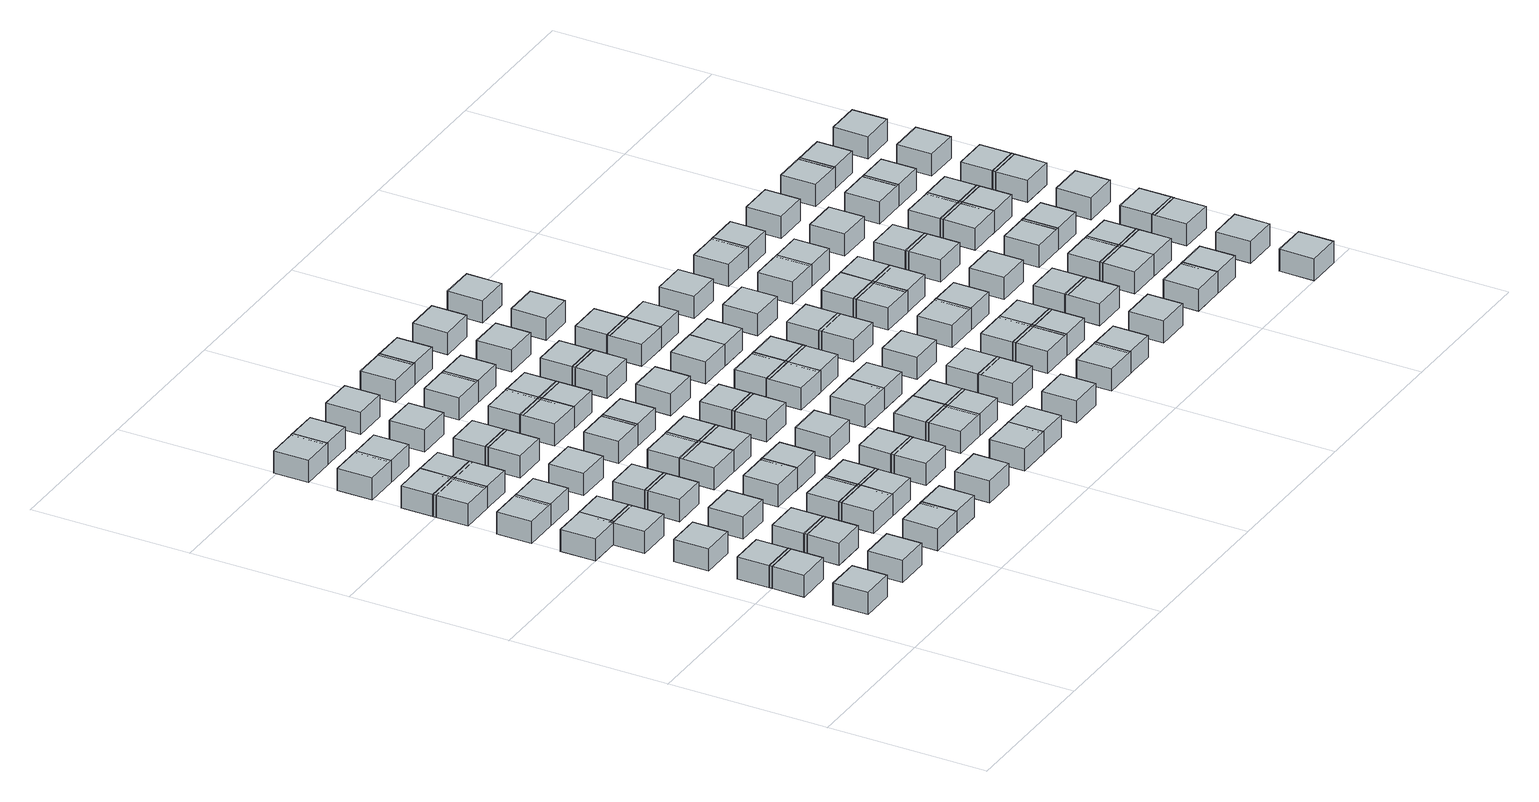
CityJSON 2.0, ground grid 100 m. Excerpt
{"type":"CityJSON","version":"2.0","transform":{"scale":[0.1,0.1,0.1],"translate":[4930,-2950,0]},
"CityObjects":{
"object1":{"type":"GenericCityObject","geometry":[{"type":"Solid","lod":"1","boundaries":[[[[0,1,2,3]],[[4,5,1,0]],[[5,6,2,1]],[[6,7,3,2]],[[7,4,0,3]],[[7,6,5,4]]]]}]},
"object2":{"type":"GenericCityObject","geometry":[{"type":"Solid","lod":"1","boundaries":[[[[8,9,10,11]],[[12,13,9,8]],[[13,14,10,9]],[[14,15,11,10]],[[15,12,8,11]],[[15,14,13,12]]]]}]},
"object3":{"type":"GenericCityObject","geometry":[{"type":"Solid","lod":"1","boundaries":[[[[16,17,18,19]],[[20,21,17,16]],[[21,22,18,17]],[[22,23,19,18]],[[23,20,16,19]],[[23,22,21,20]]]]}]},
"object4":{"type":"GenericCityObject","geometry":[{"type":"Solid","lod":"1","boundaries":[[[[24,25,26,27]],[[28,29,25,24]],[[29,30,26,25]],[[30,31,27,26]],[[31,28,24,27]],[[31,30,29,28]]]]}]},
"object5":{"type":"GenericCityObject","geometry":[{"type":"Solid","lod":"1","boundaries":[[[[32,33,34,35]],[[36,37,33,32]],[[37,38,34,33]],[[38,39,35,34]],[[39,36,32,35]],[[39,38,37,36]]]]}]},
"object6":{"type":"GenericCityObject","geometry":[{"type":"Solid","lod":"1","boundaries":[[[[40,41,42,43]],[[44,45,41,40]],[[45,46,42,41]],[[46,47,43,42]],[[47,44,40,43]],[[47,46,45,44]]]]}]},
"object7":{"type":"GenericCityObject","geometry":[{"type":"Solid","lod":"1","boundaries":[[[[48,49,50,51]],[[52,53,49,48]],[[53,54,50,49]],[[54,55,51,50]],[[55,52,48,51]],[[55,54,53,52]]]]}]},
"object8":{"type":"GenericCityObject","geometry":[{"type":"Solid","lod":"1","boundaries":[[[[56,57,58,59]],[[60,61,57,56]],[[61,62,58,57]],[[62,63,59,58]],[[63,60,56,59]],[[63,62,61,60]]]]}]},
"object9":{"type":"GenericCityObject","geometry":[{"type":"Solid","lod":"1","boundaries":[[[[64,65,66,67]],[[68,69,65,64]],[[69,70,66,65]],[[70,71,67,66]],[[71,68,64,67]],[[71,70,69,68]]]]}]},
"object10":{"type":"GenericCityObject","geometry":[{"type":"Solid","lod":"1","boundaries":[[[[72,73,74,75]],[[76,77,73,72]],[[77,78,74,73]],[[78,79,75,74]],[[79,76,72,75]],[[79,78,77,76]]]]}]},
"object11":{"type":"GenericCityObject","geometry":[{"type":"Solid","lod":"1","boundaries":[[[[80,81,82,83]],[[84,85,81,80]],[[85,86,82,81]],[[86,87,83,82]],[[87,84,80,83]],[[87,86,85,84]]]]}]},
"object12":{"type":"GenericCityObject","geometry":[{"type":"Solid","lod":"1","boundaries":[[[[88,89,90,91]],[[92,93,89,88]],[[93,94,90,89]],[[94,95,91,90]],[[95,92,88,91]],[[95,94,93,92]]]]}]},
"object13":{"type":"GenericCityObject","geometry":[{"type":"Solid","lod":"1","boundaries":[[[[96,97,98,99]],[[100,101,97,96]],[[101,102,98,97]],[[102,103,99,98]],[[103,100,96,99]],[[103,102,101,100]]]]}]},
"object14":{"type":"GenericCityObject","geometry":[{"type":"Solid","lod":"1","boundaries":[[[[104,105,106,107]],[[108,109,105,104]],[[109,110,106,105]],[[110,111,107,106]],[[111,108,104,107]],[[111,110,109,108]]]]}]},
"object15":{"type":"GenericCityObject","geometry":[{"type":"Solid","lod":"1","boundaries":[[[[112,113,114,115]],[[116,117,113,112]],[[117,118,114,113]],[[118,119,115,114]],[[119,116,112,115]],[[119,118,117,116]]]]}]},
"object16":{"type":"GenericCityObject","geometry":[{"type":"Solid","lod":"1","boundaries":[[[[120,121,122,123]],[[124,125,121,120]],[[125,126,122,121]],[[126,127,123,122]],[[127,124,120,123]],[[127,126,125,124]]]]}]},
"object17":{"type":"GenericCityObject","geometry":[{"type":"Solid","lod":"1","boundaries":[[[[128,129,130,131]],[[132,133,129,128]],[[133,134,130,129]],[[134,135,131,130]],[[135,132,128,131]],[[135,134,133,132]]]]}]},
"object18":{"type":"GenericCityObject","geometry":[{"type":"Solid","lod":"1","boundaries":[[[[136,137,138,139]],[[140,141,137,136]],[[141,142,138,137]],[[142,143,139,138]],[[143,140,136,139]],[[143,142,141,140]]]]}]},
"object19":{"type":"GenericCityObject","geometry":[{"type":"Solid","lod":"1","boundaries":[[[[144,145,146,147]],[[148,149,145,144]],[[149,150,146,145]],[[150,151,147,146]],[[151,148,144,147]],[[151,150,149,148]]]]}]},
"object20":{"type":"GenericCityObject","geometry":[{"type":"Solid","lod":"1","boundaries":[[[[152,153,154,155]],[[156,157,153,152]],[[157,158,154,153]],[[158,159,155,154]],[[159,156,152,155]],[[159,158,157,156]]]]}]},
"object21":{"type":"GenericCityObject","geometry":[{"type":"Solid","lod":"1","boundaries":[[[[160,161,162,163]],[[164,165,161,160]],[[165,166,162,161]],[[166,167,163,162]],[[167,164,160,163]],[[167,166,165,164]]]]}]},
"object22":{"type":"GenericCityObject","geometry":[{"type":"Solid","lod":"1","boundaries":[[[[168,169,170,171]],[[172,173,169,168]],[[173,174,170,169]],[[174,175,171,170]],[[175,172,168,171]],[[175,174,173,172]]]]}]},
"object23":{"type":"GenericCityObject","geometry":[{"type":"Solid","lod":"1","boundaries":[[[[176,177,178,179]],[[180,181,177,176]],[[181,182,178,177]],[[182,183,179,178]],[[183,180,176,179]],[[183,182,181,180]]]]}]},
"object24":{"type":"GenericCityObject","geometry":[{"type":"Solid","lod":"1","boundaries":[[[[184,185,186,187]],[[188,189,185,184]],[[189,190,186,185]],[[190,191,187,186]],[[191,188,184,187]],[[191,190,189,188]]]]}]},
"object25":{"type":"GenericCityObject","geometry":[{"type":"Solid","lod":"1","boundaries":[[[[192,193,194,195]],[[196,197,193,192]],[[197,198,194,193]],[[198,199,195,194]],[[199,196,192,195]],[[199,198,197,196]]]]}]},
"object26":{"type":"GenericCityObject","geometry":[{"type":"Solid","lod":"1","boundaries":[[[[200,201,202,203]],[[204,205,201,200]],[[205,206,202,201]],[[206,207,203,202]],[[207,204,200,203]],[[207,206,205,204]]]]}]},
"object27":{"type":"GenericCityObject","geometry":[{"type":"Solid","lod":"1","boundaries":[[[[208,209,210,211]],[[212,213,209,208]],[[213,214,210,209]],[[214,215,211,210]],[[215,212,208,211]],[[215,214,213,212]]]]}]},
"object28":{"type":"GenericCityObject","geometry":[{"type":"Solid","lod":"1","boundaries":[[[[216,217,218,219]],[[220,221,217,216]],[[221,222,218,217]],[[222,223,219,218]],[[223,220,216,219]],[[223,222,221,220]]]]}]},
"object29":{"type":"GenericCityObject","geometry":[{"type":"Solid","lod":"1","boundaries":[[[[224,225,226,227]],[[228,229,225,224]],[[229,230,226,225]],[[230,231,227,226]],[[231,228,224,227]],[[231,230,229,228]]]]}]},
"object30":{"type":"GenericCityObject","geometry":[{"type":"Solid","lod":"1","boundaries":[[[[232,233,234,235]],[[236,237,233,232]],[[237,238,234,233]],[[238,239,235,234]],[[239,236,232,235]],[[239,238,237,236]]]]}]},
"object31":{"type":"GenericCityObject","geometry":[{"type":"Solid","lod":"1","boundaries":[[[[240,241,242,243]],[[244,245,241,240]],[[245,246,242,241]],[[246,247,243,242]],[[247,244,240,243]],[[247,246,245,244]]]]}]},
"object32":{"type":"GenericCityObject","geometry":[{"type":"Solid","lod":"1","boundaries":[[[[248,249,250,251]],[[252,253,249,248]],[[253,254,250,249]],[[254,255,251,250]],[[255,252,248,251]],[[255,254,253,252]]]]}]},
"object33":{"type":"GenericCityObject","geometry":[{"type":"Solid","lod":"1","boundaries":[[[[256,257,258,259]],[[260,261,257,256]],[[261,262,258,257]],[[262,263,259,258]],[[263,260,256,259]],[[263,262,261,260]]]]}]},
"object34":{"type":"GenericCityObject","geometry":[{"type":"Solid","lod":"1","boundaries":[[[[264,265,266,267]],[[268,269,265,264]],[[269,270,266,265]],[[270,271,267,266]],[[271,268,264,267]],[[271,270,269,268]]]]}]},
"object35":{"type":"GenericCityObject","geometry":[{"type":"Solid","lod":"1","boundaries":[[[[272,273,274,275]],[[276,277,273,272]],[[277,278,274,273]],[[278,279,275,274]],[[279,276,272,275]],[[279,278,277,276]]]]}]},
"object36":{"type":"GenericCityObject","geometry":[{"type":"Solid","lod":"1","boundaries":[[[[280,281,282,283]],[[284,285,281,280]],[[285,286,282,281]],[[286,287,283,282]],[[287,284,280,283]],[[287,286,285,284]]]]}]},
"object37":{"type":"GenericCityObject","geometry":[{"type":"Solid","lod":"1","boundaries":[[[[288,289,290,291]],[[292,293,289,288]],[[293,294,290,289]],[[294,295,291,290]],[[295,292,288,291]],[[295,294,293,292]]]]}]},
"object38":{"type":"GenericCityObject","geometry":[{"type":"Solid","lod":"1","boundaries":[[[[296,297,298,299]],[[300,301,297,296]],[[301,302,298,297]],[[302,303,299,298]],[[303,300,296,299]],[[303,302,301,300]]]]}]},
"object39":{"type":"GenericCityObject","geometry":[{"type":"Solid","lod":"1","boundaries":[[[[304,305,306,307]],[[308,309,305,304]],[[309,310,306,305]],[[310,311,307,306]],[[311,308,304,307]],[[311,310,309,308]]]]}]},
"object40":{"type":"GenericCityObject","geometry":[{"type":"Solid","lod":"1","boundaries":[[[[312,313,314,315]],[[316,317,313,312]],[[317,318,314,313]],[[318,319,315,314]],[[319,316,312,315]],[[319,318,317,316]]]]}]},
"object41":{"type":"GenericCityObject","geometry":[{"type":"Solid","lod":"1","boundaries":[[[[320,321,322,323]],[[324,325,321,320]],[[325,326,322,321]],[[326,327,323,322]],[[327,324,320,323]],[[327,326,325,324]]]]}]},
"object42":{"type":"GenericCityObject","geometry":[{"type":"Solid","lod":"1","boundaries":[[[[328,329,330,331]],[[332,333,329,328]],[[333,334,330,329]],[[334,335,331,330]],[[335,332,328,331]],[[335,334,333,332]]]]}]},
"object43":{"type":"GenericCityObject","geometry":[{"type":"Solid","lod":"1","boundaries":[[[[336,337,338,339]],[[340,341,337,336]],[[341,342,338,337]],[[342,343,339,338]],[[343,340,336,339]],[[343,342,341,340]]]]}]},
"object44":{"type":"GenericCityObject","geometry":[{"type":"Solid","lod":"1","boundaries":[[[[344,345,346,347]],[[348,349,345,344]],[[349,350,346,345]],[[350,351,347,346]],[[351,348,344,347]],[[351,350,349,348]]]]}]},
"object45":{"type":"GenericCityObject","geometry":[{"type":"Solid","lod":"1","boundaries":[[[[352,353,354,355]],[[356,357,353,352]],[[357,358,354,353]],[[358,359,355,354]],[[359,356,352,355]],[[359,358,357,356]]]]}]},
"object46":{"type":"GenericCityObject","geometry":[{"type":"Solid","lod":"1","boundaries":[[[[360,361,362,363]],[[364,365,361,360]],[[365,366,362,361]],[[366,367,363,362]],[[367,364,360,363]],[[367,366,365,364]]]]}]},
"object47":{"type":"GenericCityObject","geometry":[{"type":"Solid","lod":"1","boundaries":[[[[368,369,370,371]],[[372,373,369,368]],[[373,374,370,369]],[[374,375,371,370]],[[375,372,368,371]],[[375,374,373,372]]]]}]},
"object48":{"type":"GenericCityObject","geometry":[{"type":"Solid","lod":"1","boundaries":[[[[376,377,378,379]],[[380,381,377,376]],[[381,382,378,377]],[[382,383,379,378]],[[383,380,376,379]],[[383,382,381,380]]]]}]},
"object49":{"type":"GenericCityObject","geometry":[{"type":"Solid","lod":"1","boundaries":[[[[384,385,386,387]],[[388,389,385,384]],[[389,390,386,385]],[[390,391,387,386]],[[391,388,384,387]],[[391,390,389,388]]]]}]},
"object50":{"type":"GenericCityObject","geometry":[{"type":"Solid","lod":"1","boundaries":[[[[392,393,394,395]],[[396,397,393,392]],[[397,398,394,393]],[[398,399,395,394]],[[399,396,392,395]],[[399,398,397,396]]]]}]},
"object51":{"type":"GenericCityObject","geometry":[{"type":"Solid","lod":"1","boundaries":[[[[400,401,402,403]],[[404,405,401,400]],[[405,406,402,401]],[[406,407,403,402]],[[407,404,400,403]],[[407,406,405,404]]]]}]},
"object52":{"type":"GenericCityObject","geometry":[{"type":"Solid","lod":"1","boundaries":[[[[408,409,410,411]],[[412,413,409,408]],[[413,414,410,409]],[[414,415,411,410]],[[415,412,408,411]],[[415,414,413,412]]]]}]},
"object53":{"type":"GenericCityObject","geometry":[{"type":"Solid","lod":"1","boundaries":[[[[416,417,418,419]],[[420,421,417,416]],[[421,422,418,417]],[[422,423,419,418]],[[423,420,416,419]],[[423,422,421,420]]]]}]},
"object54":{"type":"GenericCityObject","geometry":[{"type":"Solid","lod":"1","boundaries":[[[[424,425,426,427]],[[428,429,425,424]],[[429,430,426,425]],[[430,431,427,426]],[[431,428,424,427]],[[431,430,429,428]]]]}]},
"object55":{"type":"GenericCityObject","geometry":[{"type":"Solid","lod":"1","boundaries":[[[[432,433,434,435]],[[436,437,433,432]],[[437,438,434,433]],[[438,439,435,434]],[[439,436,432,435]],[[439,438,437,436]]]]}]},
"object56":{"type":"GenericCityObject","geometry":[{"type":"Solid","lod":"1","boundaries":[[[[440,441,442,443]],[[444,445,441,440]],[[445,446,442,441]],[[446,447,443,442]],[[447,444,440,443]],[[447,446,445,444]]]]}]},
"object57":{"type":"GenericCityObject","geometry":[{"type":"Solid","lod":"1","boundaries":[[[[448,449,450,451]],[[452,453,449,448]],[[453,454,450,449]],[[454,455,451,450]],[[455,452,448,451]],[[455,454,453,452]]]]}]},
"object58":{"type":"GenericCityObject","geometry":[{"type":"Solid","lod":"1","boundaries":[[[[456,457,458,459]],[[460,461,457,456]],[[461,462,458,457]],[[462,463,459,458]],[[463,460,456,459]],[[463,462,461,460]]]]}]},
"object59":{"type":"GenericCityObject","geometry":[{"type":"Solid","lod":"1","boundaries":[[[[464,465,466,467]],[[468,469,465,464]],[[469,470,466,465]],[[470,471,467,466]],[[471,468,464,467]],[[471,470,469,468]]]]}]},
"object60":{"type":"GenericCityObject","geometry":[{"type":"Solid","lod":"1","boundaries":[[[[472,473,474,475]],[[476,477,473,472]],[[477,478,474,473]],[[478,479,475,474]],[[479,476,472,475]],[[479,478,477,476]]]]}]},
"object61":{"type":"GenericCityObject","geometry":[{"type":"Solid","lod":"1","boundaries":[[[[480,481,482,483]],[[484,485,481,480]],[[485,486,482,481]],[[486,487,483,482]],[[487,484,480,483]],[[487,486,485,484]]]]}]},
"object62":{"type":"GenericCityObject","geometry":[{"type":"Solid","lod":"1","boundaries":[[[[488,489,490,491]],[[492,493,489,488]],[[493,494,490,489]],[[494,495,491,490]],[[495,492,488,491]],[[495,494,493,492]]]]}]},
"object63":{"type":"GenericCityObject","geometry":[{"type":"Solid","lod":"1","boundaries":[[[[496,497,498,499]],[[500,501,497,496]],[[501,502,498,497]],[[502,503,499,498]],[[503,500,496,499]],[[503,502,501,500]]]]}]},
"object64":{"type":"GenericCityObject","geometry":[{"type":"Solid","lod":"1","boundaries":[[[[504,505,506,507]],[[508,509,505,504]],[[509,510,506,505]],[[510,511,507,506]],[[511,508,504,507]],[[511,510,509,508]]]]}]},
"object65":{"type":"GenericCityObject","geometry":[{"type":"Solid","lod":"1","boundaries":[[[[512,513,514,515]],[[516,517,513,512]],[[517,518,514,513]],[[518,519,515,514]],[[519,516,512,515]],[[519,518,517,516]]]]}]},
"object66":{"type":"GenericCityObject","geometry":[{"type":"Solid","lod":"1","boundaries":[[[[520,521,522,523]],[[524,525,521,520]],[[525,526,522,521]],[[526,527,523,522]],[[527,524,520,523]],[[527,526,525,524]]]]}]},
"object67":{"type":"GenericCityObject","geometry":[{"type":"Solid","lod":"1","boundaries":[[[[528,529,530,531]],[[532,533,529,528]],[[533,534,530,529]],[[534,535,531,530]],[[535,532,528,531]],[[535,534,533,532]]]]}]},
"object68":{"type":"GenericCityObject","geometry":[{"type":"Solid","lod":"1","boundaries":[[[[536,537,538,539]],[[540,541,537,536]],[[541,542,538,537]],[[542,543,539,538]],[[543,540,536,539]],[[543,542,541,540]]]]}]},
"object69":{"type":"GenericCityObject","geometry":[{"type":"Solid","lod":"1","boundaries":[[[[544,545,546,547]],[[548,549,545,544]],[[549,550,546,545]],[[550,551,547,546]],[[551,548,544,547]],[[551,550,549,548]]]]}]},
"object70":{"type":"GenericCityObject","geometry":[{"type":"Solid","lod":"1","boundaries":[[[[552,553,554,555]],[[556,557,553,552]],[[557,558,554,553]],[[558,559,555,554]],[[559,556,552,555]],[[559,558,557,556]]]]}]},
"object71":{"type":"GenericCityObject","geometry":[{"type":"Solid","lod":"1","boundaries":[[[[560,561,562,563]],[[564,565,561,560]],[[565,566,562,561]],[[566,567,563,562]],[[567,564,560,563]],[[567,566,565,564]]]]}]},
"object72":{"type":"GenericCityObject","geometry":[{"type":"Solid","lod":"1","boundaries":[[[[568,569,570,571]],[[572,573,569,568]],[[573,574,570,569]],[[574,575,571,570]],[[575,572,568,571]],[[575,574,573,572]]]]}]},
"object73":{"type":"GenericCityObject","geometry":[{"type":"Solid","lod":"1","boundaries":[[[[576,577,578,579]],[[580,581,577,576]],[[581,582,578,577]],[[582,583,579,578]],[[583,580,576,579]],[[583,582,581,580]]]]}]},
"object74":{"type":"GenericCityObject","geometry":[{"type":"Solid","lod":"1","boundaries":[[[[584,585,586,587]],[[588,589,585,584]],[[589,590,586,585]],[[590,591,587,586]],[[591,588,584,587]],[[591,590,589,588]]]]}]},
"object75":{"type":"GenericCityObject","geometry":[{"type":"Solid","lod":"1","boundaries":[[[[592,593,594,595]],[[596,597,593,592]],[[597,598,594,593]],[[598,599,595,594]],[[599,596,592,595]],[[599,598,597,596]]]]}]},
"object76":{"type":"GenericCityObject","geometry":[{"type":"Solid","lod":"1","boundaries":[[[[600,601,602,603]],[[604,605,601,600]],[[605,606,602,601]],[[606,607,603,602]],[[607,604,600,603]],[[607,606,605,604]]]]}]},
"object77":{"type":"GenericCityObject","geometry":[{"type":"Solid","lod":"1","boundaries":[[[[608,609,610,611]],[[612,613,609,608]],[[613,614,610,609]],[[614,615,611,610]],[[615,612,608,611]],[[615,614,613,612]]]]}]},
"object78":{"type":"GenericCityObject","geometry":[{"type":"Solid","lod":"1","boundaries":[[[[616,617,618,619]],[[620,621,617,616]],[[621,622,618,617]],[[622,623,619,618]],[[623,620,616,619]],[[623,622,621,620]]]]}]},
"object79":{"type":"GenericCityObject","geometry":[{"type":"Solid","lod":"1","boundaries":[[[[624,625,626,627]],[[628,629,625,624]],[[629,630,626,625]],[[630,631,627,626]],[[631,628,624,627]],[[631,630,629,628]]]]}]},
"object80":{"type":"GenericCityObject","geometry":[{"type":"Solid","lod":"1","boundaries":[[[[632,633,634,635]],[[636,637,633,632]],[[637,638,634,633]],[[638,639,635,634]],[[639,636,632,635]],[[639,638,637,636]]]]}]},
"object81":{"type":"GenericCityObject","geometry":[{"type":"Solid","lod":"1","boundaries":[[[[640,641,642,643]],[[644,645,641,640]],[[645,646,642,641]],[[646,647,643,642]],[[647,644,640,643]],[[647,646,645,644]]]]}]},
"object82":{"type":"GenericCityObject","geometry":[{"type":"Solid","lod":"1","boundaries":[[[[648,649,650,651]],[[652,653,649,648]],[[653,654,650,649]],[[654,655,651,650]],[[655,652,648,651]],[[655,654,653,652]]]]}]},
"object83":{"type":"GenericCityObject","geometry":[{"type":"Solid","lod":"1","boundaries":[[[[656,657,658,659]],[[660,661,657,656]],[[661,662,658,657]],[[662,663,659,658]],[[663,660,656,659]],[[663,662,661,660]]]]}]},
"object84":{"type":"GenericCityObject","geometry":[{"type":"Solid","lod":"1","boundaries":[[[[664,665,666,667]],[[668,669,665,664]],[[669,670,666,665]],[[670,671,667,666]],[[671,668,664,667]],[[671,670,669,668]]]]}]},
"object85":{"type":"GenericCityObject","geometry":[{"type":"Solid","lod":"1","boundaries":[[[[672,673,674,675]],[[676,677,673,672]],[[677,678,674,673]],[[678,679,675,674]],[[679,676,672,675]],[[679,678,677,676]]]]}]},
"object86":{"type":"GenericCityObject","geometry":[{"type":"Solid","lod":"1","boundaries":[[[[680,681,682,683]],[[684,685,681,680]],[[685,686,682,681]],[[686,687,683,682]],[[687,684,680,683]],[[687,686,685,684]]]]}]},
"object87":{"type":"GenericCityObject","geometry":[{"type":"Solid","lod":"1","boundaries":[[[[688,689,690,691]],[[692,693,689,688]],[[693,694,690,689]],[[694,695,691,690]],[[695,692,688,691]],[[695,694,693,692]]]]}]},
"object88":{"type":"GenericCityObject","geometry":[{"type":"Solid","lod":"1","boundaries":[[[[696,697,698,699]],[[700,701,697,696]],[[701,702,698,697]],[[702,703,699,698]],[[703,700,696,699]],[[703,702,701,700]]]]}]},
"object89":{"type":"GenericCityObject","geometry":[{"type":"Solid","lod":"1","boundaries":[[[[704,705,706,707]],[[708,709,705,704]],[[709,710,706,705]],[[710,711,707,706]],[[711,708,704,707]],[[711,710,709,708]]]]}]},
"object90":{"type":"GenericCityObject","geometry":[{"type":"Solid","lod":"1","boundaries":[[[[712,713,714,715]],[[716,717,713,712]],[[717,718,714,713]],[[718,719,715,714]],[[719,716,712,715]],[[719,718,717,716]]]]}]},
"object91":{"type":"GenericCityObject","geometry":[{"type":"Solid","lod":"1","boundaries":[[[[720,721,722,723]],[[724,725,721,720]],[[725,726,722,721]],[[726,727,723,722]],[[727,724,720,723]],[[727,726,725,724]]]]}]},
"object92":{"type":"GenericCityObject","geometry":[{"type":"Solid","lod":"1","boundaries":[[[[728,729,730,731]],[[732,733,729,728]],[[733,734,730,729]],[[734,735,731,730]],[[735,732,728,731]],[[735,734,733,732]]]]}]},
"object93":{"type":"GenericCityObject","geometry":[{"type":"Solid","lod":"1","boundaries":[[[[736,737,738,739]],[[740,741,737,736]],[[741,742,738,737]],[[742,743,739,738]],[[743,740,736,739]],[[743,742,741,740]]]]}]},
"object94":{"type":"GenericCityObject","geometry":[{"type":"Solid","lod":"1","boundaries":[[[[744,745,746,747]],[[748,749,745,744]],[[749,750,746,745]],[[750,751,747,746]],[[751,748,744,747]],[[751,750,749,748]]]]}]},
"object95":{"type":"GenericCityObject","geometry":[{"type":"Solid","lod":"1","boundaries":[[[[752,753,754,755]],[[756,757,753,752]],[[757,758,754,753]],[[758,759,755,754]],[[759,756,752,755]],[[759,758,757,756]]]]}]},
"object96":{"type":"GenericCityObject","geometry":[{"type":"Solid","lod":"1","boundaries":[[[[760,761,762,763]],[[764,765,761,760]],[[765,766,762,761]],[[766,767,763,762]],[[767,764,760,763]],[[767,766,765,764]]]]}]},
"object97":{"type":"GenericCityObject","geometry":[{"type":"Solid","lod":"1","boundaries":[[[[768,769,770,771]],[[772,773,769,768]],[[773,774,770,769]],[[774,775,771,770]],[[775,772,768,771]],[[775,774,773,772]]]]}]},
"object98":{"type":"GenericCityObject","geometry":[{"type":"Solid","lod":"1","boundaries":[[[[776,777,778,779]],[[780,781,777,776]],[[781,782,778,777]],[[782,783,779,778]],[[783,780,776,779]],[[783,782,781,780]]]]}]},
"object99":{"type":"GenericCityObject","geometry":[{"type":"Solid","lod":"1","boundaries":[[[[784,785,786,787]],[[788,789,785,784]],[[789,790,786,785]],[[790,791,787,786]],[[791,788,784,787]],[[791,790,789,788]]]]}]},
"object100":{"type":"GenericCityObject","geometry":[{"type":"Solid","lod":"1","boundaries":[[[[792,793,794,795]],[[796,797,793,792]],[[797,798,794,793]],[[798,799,795,794]],[[799,796,792,795]],[[799,798,797,796]]]]}]},
"object101":{"type":"GenericCityObject","geometry":[{"type":"Solid","lod":"1","boundaries":[[[[800,801,802,803]],[[804,805,801,800]],[[805,806,802,801]],[[806,807,803,802]],[[807,804,800,803]],[[807,806,805,804]]]]}]},
"object102":{"type":"GenericCityObject","geometry":[{"type":"Solid","lod":"1","boundaries":[[[[808,809,810,811]],[[812,813,809,808]],[[813,814,810,809]],[[814,815,811,810]],[[815,812,808,811]],[[815,814,813,812]]]]}]},
"object103":{"type":"GenericCityObject","geometry":[{"type":"Solid","lod":"1","boundaries":[[[[816,817,818,819]],[[820,821,817,816]],[[821,822,818,817]],[[822,823,819,818]],[[823,820,816,819]],[[823,822,821,820]]]]}]},
"object104":{"type":"GenericCityObject","geometry":[{"type":"Solid","lod":"1","boundaries":[[[[824,825,826,827]],[[828,829,825,824]],[[829,830,826,825]],[[830,831,827,826]],[[831,828,824,827]],[[831,830,829,828]]]]}]},
"object105":{"type":"GenericCityObject","geometry":[{"type":"Solid","lod":"1","boundaries":[[[[832,833,834,835]],[[836,837,833,832]],[[837,838,834,833]],[[838,839,835,834]],[[839,836,832,835]],[[839,838,837,836]]]]}]},
"object106":{"type":"GenericCityObject","geometry":[{"type":"Solid","lod":"1","boundaries":[[[[840,841,842,843]],[[844,845,841,840]],[[845,846,842,841]],[[846,847,843,842]],[[847,844,840,843]],[[847,846,845,844]]]]}]},
"object107":{"type":"GenericCityObject","geometry":[{"type":"Solid","lod":"1","boundaries":[[[[848,849,850,851]],[[852,853,849,848]],[[853,854,850,849]],[[854,855,851,850]],[[855,852,848,851]],[[855,854,853,852]]]]}]},
"object108":{"type":"GenericCityObject","geometry":[{"type":"Solid","lod":"1","boundaries":[[[[856,857,858,859]],[[860,861,857,856]],[[861,862,858,857]],[[862,863,859,858]],[[863,860,856,859]],[[863,862,861,860]]]]}]},
"object109":{"type":"GenericCityObject","geometry":[{"type":"Solid","lod":"1","boundaries":[[[[864,865,866,867]],[[868,869,865,864]],[[869,870,866,865]],[[870,871,867,866]],[[871,868,864,867]],[[871,870,869,868]]]]}]},
"object110":{"type":"GenericCityObject","geometry":[{"type":"Solid","lod":"1","boundaries":[[[[872,873,874,875]],[[876,877,873,872]],[[877,878,874,873]],[[878,879,875,874]],[[879,876,872,875]],[[879,878,877,876]]]]}]},
"object111":{"type":"GenericCityObject","geometry":[{"type":"Solid","lod":"1","boundaries":[[[[880,881,882,883]],[[884,885,881,880]],[[885,886,882,881]],[[886,887,883,882]],[[887,884,880,883]],[[887,886,885,884]]]]}]},
"object112":{"type":"GenericCityObject","geometry":[{"type":"Solid","lod":"1","boundaries":[[[[888,889,890,891]],[[892,893,889,888]],[[893,894,890,889]],[[894,895,891,890]],[[895,892,888,891]],[[895,894,893,892]]]]}]},
"object113":{"type":"GenericCityObject","geometry":[{"type":"Solid","lod":"1","boundaries":[[[[896,897,898,899]],[[900,901,897,896]],[[901,902,898,897]],[[902,903,899,898]],[[903,900,896,899]],[[903,902,901,900]]]]}]},
"object114":{"type":"GenericCityObject","geometry":[{"type":"Solid","lod":"1","boundaries":[[[[904,905,906,907]],[[908,909,905,904]],[[909,910,906,905]],[[910,911,907,906]],[[911,908,904,907]],[[911,910,909,908]]]]}]},
"object115":{"type":"GenericCityObject","geometry":[{"type":"Solid","lod":"1","boundaries":[[[[912,913,914,915]],[[916,917,913,912]],[[917,918,914,913]],[[918,919,915,914]],[[919,916,912,915]],[[919,918,917,916]]]]}]},
"object116":{"type":"GenericCityObject","geometry":[{"type":"Solid","lod":"1","boundaries":[[[[920,921,922,923]],[[924,925,921,920]],[[925,926,922,921]],[[926,927,923,922]],[[927,924,920,923]],[[927,926,925,924]]]]}]},
"object117":{"type":"GenericCityObject","geometry":[{"type":"Solid","lod":"1","boundaries":[[[[928,929,930,931]],[[932,933,929,928]],[[933,934,930,929]],[[934,935,931,930]],[[935,932,928,931]],[[935,934,933,932]]]]}]},
"object118":{"type":"GenericCityObject","geometry":[{"type":"Solid","lod":"1","boundaries":[[[[936,937,938,939]],[[940,941,937,936]],[[941,942,938,937]],[[942,943,939,938]],[[943,940,936,939]],[[943,942,941,940]]]]}]},
"object119":{"type":"GenericCityObject","geometry":[{"type":"Solid","lod":"1","boundaries":[[[[944,945,946,947]],[[948,949,945,944]],[[949,950,946,945]],[[950,951,947,946]],[[951,948,944,947]],[[951,950,949,948]]]]}]},
"object120":{"type":"GenericCityObject","geometry":[{"type":"Solid","lod":"1","boundaries":[[[[952,953,954,955]],[[956,957,953,952]],[[957,958,954,953]],[[958,959,955,954]],[[959,956,952,955]],[[959,958,957,956]]]]}]},
"object121":{"type":"GenericCityObject","geometry":[{"type":"Solid","lod":"1","boundaries":[[[[960,961,962,963]],[[964,965,961,960]],[[965,966,962,961]],[[966,967,963,962]],[[967,964,960,963]],[[967,966,965,964]]]]}]},
"object122":{"type":"GenericCityObject","geometry":[{"type":"Solid","lod":"1","boundaries":[[[[968,969,970,971]],[[972,973,969,968]],[[973,974,970,969]],[[974,975,971,970]],[[975,972,968,971]],[[975,974,973,972]]]]}]},
"object123":{"type":"GenericCityObject","geometry":[{"type":"Solid","lod":"1","boundaries":[[[[976,977,978,979]],[[980,981,977,976]],[[981,982,978,977]],[[982,983,979,978]],[[983,980,976,979]],[[983,982,981,980]]]]}]},
"object124":{"type":"GenericCityObject","geometry":[{"type":"Solid","lod":"1","boundaries":[[[[984,985,986,987]],[[988,989,985,984]],[[989,990,986,985]],[[990,991,987,986]],[[991,988,984,987]],[[991,990,989,988]]]]}]},
"object125":{"type":"GenericCityObject","geometry":[{"type":"Solid","lod":"1","boundaries":[[[[992,993,994,995]],[[996,997,993,992]],[[997,998,994,993]],[[998,999,995,994]],[[999,996,992,995]],[[999,998,997,996]]]]}]},
"object126":{"type":"GenericCityObject","geometry":[{"type":"Solid","lod":"1","boundaries":[[[[1000,1001,1002,1003]],[[1004,1005,1001,1000]],[[1005,1006,1002,1001]],[[1006,1007,1003,1002]],[[1007,1004,1000,1003]],[[1007,1006,1005,1004]]]]}]},
"object127":{"type":"GenericCityObject","geometry":[{"type":"Solid","lod":"1","boundaries":[[[[1008,1009,1010,1011]],[[1012,1013,1009,1008]],[[1013,1014,1010,1009]],[[1014,1015,1011,1010]],[[1015,1012,1008,1011]],[[1015,1014,1013,1012]]]]}]},
"object128":{"type":"GenericCityObject","geometry":[{"type":"Solid","lod":"1","boundaries":[[[[1016,1017,1018,1019]],[[1020,1021,1017,1016]],[[1021,1022,1018,1017]],[[1022,1023,1019,1018]],[[1023,1020,1016,1019]],[[1023,1022,1021,1020]]]]}]},
"object129":{"type":"GenericCityObject","geometry":[{"type":"Solid","lod":"1","boundaries":[[[[1024,1025,1026,1027]],[[1028,1029,1025,1024]],[[1029,1030,1026,1025]],[[1030,1031,1027,1026]],[[1031,1028,1024,1027]],[[1031,1030,1029,1028]]]]}]},
"object130":{"type":"GenericCityObject","geometry":[{"type":"Solid","lod":"1","boundaries":[[[[1032,1033,1034,1035]],[[1036,1037,1033,1032]],[[1037,1038,1034,1033]],[[1038,1039,1035,1034]],[[1039,1036,1032,1035]],[[1039,1038,1037,1036]]]]}]},
"object131":{"type":"GenericCityObject","geometry":[{"type":"Solid","lod":"1","boundaries":[[[[1040,1041,1042,1043]],[[1044,1045,1041,1040]],[[1045,1046,1042,1041]],[[1046,1047,1043,1042]],[[1047,1044,1040,1043]],[[1047,1046,1045,1044]]]]}]},
"object132":{"type":"GenericCityObject","geometry":[{"type":"Solid","lod":"1","boundaries":[[[[1048,1049,1050,1051]],[[1052,1053,1049,1048]],[[1053,1054,1050,1049]],[[1054,1055,1051,1050]],[[1055,1052,1048,1051]],[[1055,1054,1053,1052]]]]}]},
"object133":{"type":"GenericCityObject","geometry":[{"type":"Solid","lod":"1","boundaries":[[[[1056,1057,1058,1059]],[[1060,1061,1057,1056]],[[1061,1062,1058,1057]],[[1062,1063,1059,1058]],[[1063,1060,1056,1059]],[[1063,1062,1061,1060]]]]}]},
"object134":{"type":"GenericCityObject","geometry":[{"type":"Solid","lod":"1","boundaries":[[[[1064,1065,1066,1067]],[[1068,1069,1065,1064]],[[1069,1070,1066,1065]],[[1070,1071,1067,1066]],[[1071,1068,1064,1067]],[[1071,1070,1069,1068]]]]}]},
"object135":{"type":"GenericCityObject","geometry":[{"type":"Solid","lod":"1","boundaries":[[[[1072,1073,1074,1075]],[[1076,1077,1073,1072]],[[1077,1078,1074,1073]],[[1078,1079,1075,1074]],[[1079,1076,1072,1075]],[[1079,1078,1077,1076]]]]}]},
"object136":{"type":"GenericCityObject","geometry":[{"type":"Solid","lod":"1","boundaries":[[[[1080,1081,1082,1083]],[[1084,1085,1081,1080]],[[1085,1086,1082,1081]],[[1086,1087,1083,1082]],[[1087,1084,1080,1083]],[[1087,1086,1085,1084]]]]}]},
"object137":{"type":"GenericCityObject","geometry":[{"type":"Solid","lod":"1","boundaries":[[[[1088,1089,1090,1091]],[[1092,1093,1089,1088]],[[1093,1094,1090,1089]],[[1094,1095,1091,1090]],[[1095,1092,1088,1091]],[[1095,1094,1093,1092]]]]}]}
},
"vertices":[
[200,400,0],[420,400,0],[420,620,0],[200,620,0],[200,400,140],[420,400,140],[420,620,140],[200,620,140],
[200,800,0],[420,800,0],[420,1020,0],[200,1020,0],[200,800,140],[420,800,140],[420,1020,140],[200,1020,140],
[200,1000,0],[420,1000,0],[420,1220,0],[200,1220,0],[200,1000,140],[420,1000,140],[420,1220,140],[200,1220,140],
[0,2000,0],[220,2000,0],[220,2220,0],[0,2220,0],[0,2000,140],[220,2000,140],[220,2220,140],[0,2220,140],
[200,1400,0],[420,1400,0],[420,1620,0],[200,1620,0],[200,1400,140],[420,1400,140],[420,1620,140],[200,1620,140],
[600,400,0],[820,400,0],[820,620,0],[600,620,0],[600,400,140],[820,400,140],[820,620,140],[600,620,140],
[0,2400,0],[220,2400,0],[220,2620,0],[0,2620,0],[0,2400,140],[220,2400,140],[220,2620,140],[0,2620,140],
[200,1800,0],[420,1800,0],[420,2020,0],[200,2020,0],[200,1800,140],[420,1800,140],[420,2020,140],[200,2020,140],
[200,2000,0],[420,2000,0],[420,2220,0],[200,2220,0],[200,2000,140],[420,2000,140],[420,2220,140],[200,2220,140],
[600,800,0],[820,800,0],[820,1020,0],[600,1020,0],[600,800,140],[820,800,140],[820,1020,140],[600,1020,140],
[0,2800,0],[220,2800,0],[220,3020,0],[0,3020,0],[0,2800,140],[220,2800,140],[220,3020,140],[0,3020,140],
[600,1000,0],[820,1000,0],[820,1220,0],[600,1220,0],[600,1000,140],[820,1000,140],[820,1220,140],[600,1220,140],
[0,3000,0],[220,3000,0],[220,3220,0],[0,3220,0],[0,3000,140],[220,3000,140],[220,3220,140],[0,3220,140],
[200,2400,0],[420,2400,0],[420,2620,0],[200,2620,0],[200,2400,140],[420,2400,140],[420,2620,140],[200,2620,140],
[600,1400,0],[820,1400,0],[820,1620,0],[600,1620,0],[600,1400,140],[820,1400,140],[820,1620,140],[600,1620,140],
[0,3400,0],[220,3400,0],[220,3620,0],[0,3620,0],[0,3400,140],[220,3400,140],[220,3620,140],[0,3620,140],
[200,2800,0],[420,2800,0],[420,3020,0],[200,3020,0],[200,2800,140],[420,2800,140],[420,3020,140],[200,3020,140],
[200,3000,0],[420,3000,0],[420,3220,0],[200,3220,0],[200,3000,140],[420,3000,140],[420,3220,140],[200,3220,140],
[1000,400,0],[1220,400,0],[1220,620,0],[1000,620,0],[1000,400,140],[1220,400,140],[1220,620,140],[1000,620,140],
[600,1800,0],[820,1800,0],[820,2020,0],[600,2020,0],[600,1800,140],[820,1800,140],[820,2020,140],[600,2020,140],
[0,3800,0],[220,3800,0],[220,4020,0],[0,4020,0],[0,3800,140],[220,3800,140],[220,4020,140],[0,4020,140],
[600,2000,0],[820,2000,0],[820,2220,0],[600,2220,0],[600,2000,140],[820,2000,140],[820,2220,140],[600,2220,140],
[200,3400,0],[420,3400,0],[420,3620,0],[200,3620,0],[200,3400,140],[420,3400,140],[420,3620,140],[200,3620,140],
[1000,800,0],[1220,800,0],[1220,1020,0],[1000,1020,0],[1000,800,140],[1220,800,140],[1220,1020,140],[1000,1020,140],
[1000,1000,0],[1220,1000,0],[1220,1220,0],[1000,1220,0],[1000,1000,140],[1220,1000,140],[1220,1220,140],[1000,1220,140],
[1200,400,0],[1420,400,0],[1420,620,0],[1200,620,0],[1200,400,140],[1420,400,140],[1420,620,140],[1200,620,140],
[600,2400,0],[820,2400,0],[820,2620,0],[600,2620,0],[600,2400,140],[820,2400,140],[820,2620,140],[600,2620,140],
[200,3800,0],[420,3800,0],[420,4020,0],[200,4020,0],[200,3800,140],[420,3800,140],[420,4020,140],[200,4020,140],
[1000,1400,0],[1220,1400,0],[1220,1620,0],[1000,1620,0],[1000,1400,140],[1220,1400,140],[1220,1620,140],[1000,1620,140],
[1200,800,0],[1420,800,0],[1420,1020,0],[1200,1020,0],[1200,800,140],[1420,800,140],[1420,1020,140],[1200,1020,140],
[600,2800,0],[820,2800,0],[820,3020,0],[600,3020,0],[600,2800,140],[820,2800,140],[820,3020,140],[600,3020,140],
[1200,1000,0],[1420,1000,0],[1420,1220,0],[1200,1220,0],[1200,1000,140],[1420,1000,140],[1420,1220,140],[1200,1220,140],
[600,3000,0],[820,3000,0],[820,3220,0],[600,3220,0],[600,3000,140],[820,3000,140],[820,3220,140],[600,3220,140],
[1000,1800,0],[1220,1800,0],[1220,2020,0],[1000,2020,0],[1000,1800,140],[1220,1800,140],[1220,2020,140],[1000,2020,140],
[1000,2000,0],[1220,2000,0],[1220,2220,0],[1000,2220,0],[1000,2000,140],[1220,2000,140],[1220,2220,140],[1000,2220,140],
[1200,1400,0],[1420,1400,0],[1420,1620,0],[1200,1620,0],[1200,1400,140],[1420,1400,140],[1420,1620,140],[1200,1620,140],
[600,3400,0],[820,3400,0],[820,3620,0],[600,3620,0],[600,3400,140],[820,3400,140],[820,3620,140],[600,3620,140],
[1600,400,0],[1820,400,0],[1820,620,0],[1600,620,0],[1600,400,140],[1820,400,140],[1820,620,140],[1600,620,140],
[1000,2400,0],[1220,2400,0],[1220,2620,0],[1000,2620,0],[1000,2400,140],[1220,2400,140],[1220,2620,140],[1000,2620,140],
[1200,1800,0],[1420,1800,0],[1420,2020,0],[1200,2020,0],[1200,1800,140],[1420,1800,140],[1420,2020,140],[1200,2020,140],
[600,3800,0],[820,3800,0],[820,4020,0],[600,4020,0],[600,3800,140],[820,3800,140],[820,4020,140],[600,4020,140],
[1200,2000,0],[1420,2000,0],[1420,2220,0],[1200,2220,0],[1200,2000,140],[1420,2000,140],[1420,2220,140],[1200,2220,140],
[1600,800,0],[1820,800,0],[1820,1020,0],[1600,1020,0],[1600,800,140],[1820,800,140],[1820,1020,140],[1600,1020,140],
[1000,2800,0],[1220,2800,0],[1220,3020,0],[1000,3020,0],[1000,2800,140],[1220,2800,140],[1220,3020,140],[1000,3020,140],
[1600,1000,0],[1820,1000,0],[1820,1220,0],[1600,1220,0],[1600,1000,140],[1820,1000,140],[1820,1220,140],[1600,1220,140],
[1000,3000,0],[1220,3000,0],[1220,3220,0],[1000,3220,0],[1000,3000,140],[1220,3000,140],[1220,3220,140],[1000,3220,140],
[1200,2400,0],[1420,2400,0],[1420,2620,0],[1200,2620,0],[1200,2400,140],[1420,2400,140],[1420,2620,140],[1200,2620,140],
[1600,1400,0],[1820,1400,0],[1820,1620,0],[1600,1620,0],[1600,1400,140],[1820,1400,140],[1820,1620,140],[1600,1620,140],
[1000,3400,0],[1220,3400,0],[1220,3620,0],[1000,3620,0],[1000,3400,140],[1220,3400,140],[1220,3620,140],[1000,3620,140],
[1200,2800,0],[1420,2800,0],[1420,3020,0],[1200,3020,0],[1200,2800,140],[1420,2800,140],[1420,3020,140],[1200,3020,140],
[1200,3000,0],[1420,3000,0],[1420,3220,0],[1200,3220,0],[1200,3000,140],[1420,3000,140],[1420,3220,140],[1200,3220,140],
[2000,400,0],[2220,400,0],[2220,620,0],[2000,620,0],[2000,400,140],[2220,400,140],[2220,620,140],[2000,620,140],
[1600,1800,0],[1820,1800,0],[1820,2020,0],[1600,2020,0],[1600,1800,140],[1820,1800,140],[1820,2020,140],[1600,2020,140],
[1000,3800,0],[1220,3800,0],[1220,4020,0],[1000,4020,0],[1000,3800,140],[1220,3800,140],[1220,4020,140],[1000,4020,140],
[1600,2000,0],[1820,2000,0],[1820,2220,0],[1600,2220,0],[1600,2000,140],[1820,2000,140],[1820,2220,140],[1600,2220,140],
[1200,3400,0],[1420,3400,0],[1420,3620,0],[1200,3620,0],[1200,3400,140],[1420,3400,140],[1420,3620,140],[1200,3620,140],
[2000,800,0],[2220,800,0],[2220,1020,0],[2000,1020,0],[2000,800,140],[2220,800,140],[2220,1020,140],[2000,1020,140],
[2000,1000,0],[2220,1000,0],[2220,1220,0],[2000,1220,0],[2000,1000,140],[2220,1000,140],[2220,1220,140],[2000,1220,140],
[2200,400,0],[2420,400,0],[2420,620,0],[2200,620,0],[2200,400,140],[2420,400,140],[2420,620,140],[2200,620,140],
[1600,2400,0],[1820,2400,0],[1820,2620,0],[1600,2620,0],[1600,2400,140],[1820,2400,140],[1820,2620,140],[1600,2620,140],
[1200,3800,0],[1420,3800,0],[1420,4020,0],[1200,4020,0],[1200,3800,140],[1420,3800,140],[1420,4020,140],[1200,4020,140],
[2000,1400,0],[2220,1400,0],[2220,1620,0],[2000,1620,0],[2000,1400,140],[2220,1400,140],[2220,1620,140],[2000,1620,140],
[2200,800,0],[2420,800,0],[2420,1020,0],[2200,1020,0],[2200,800,140],[2420,800,140],[2420,1020,140],[2200,1020,140],
[1600,2800,0],[1820,2800,0],[1820,3020,0],[1600,3020,0],[1600,2800,140],[1820,2800,140],[1820,3020,140],[1600,3020,140],
[2200,1000,0],[2420,1000,0],[2420,1220,0],[2200,1220,0],[2200,1000,140],[2420,1000,140],[2420,1220,140],[2200,1220,140],
[1600,3000,0],[1820,3000,0],[1820,3220,0],[1600,3220,0],[1600,3000,140],[1820,3000,140],[1820,3220,140],[1600,3220,140],
[2000,1800,0],[2220,1800,0],[2220,2020,0],[2000,2020,0],[2000,1800,140],[2220,1800,140],[2220,2020,140],[2000,2020,140],
[2000,2000,0],[2220,2000,0],[2220,2220,0],[2000,2220,0],[2000,2000,140],[2220,2000,140],[2220,2220,140],[2000,2220,140],
[2200,1400,0],[2420,1400,0],[2420,1620,0],[2200,1620,0],[2200,1400,140],[2420,1400,140],[2420,1620,140],[2200,1620,140],
[1600,3400,0],[1820,3400,0],[1820,3620,0],[1600,3620,0],[1600,3400,140],[1820,3400,140],[1820,3620,140],[1600,3620,140],
[2600,400,0],[2820,400,0],[2820,620,0],[2600,620,0],[2600,400,140],[2820,400,140],[2820,620,140],[2600,620,140],
[2000,2400,0],[2220,2400,0],[2220,2620,0],[2000,2620,0],[2000,2400,140],[2220,2400,140],[2220,2620,140],[2000,2620,140],
[2200,1800,0],[2420,1800,0],[2420,2020,0],[2200,2020,0],[2200,1800,140],[2420,1800,140],[2420,2020,140],[2200,2020,140],
[1600,3800,0],[1820,3800,0],[1820,4020,0],[1600,4020,0],[1600,3800,140],[1820,3800,140],[1820,4020,140],[1600,4020,140],
[2200,2000,0],[2420,2000,0],[2420,2220,0],[2200,2220,0],[2200,2000,140],[2420,2000,140],[2420,2220,140],[2200,2220,140],
[2600,800,0],[2820,800,0],[2820,1020,0],[2600,1020,0],[2600,800,140],[2820,800,140],[2820,1020,140],[2600,1020,140],
[2000,2800,0],[2220,2800,0],[2220,3020,0],[2000,3020,0],[2000,2800,140],[2220,2800,140],[2220,3020,140],[2000,3020,140],
[2600,1000,0],[2820,1000,0],[2820,1220,0],[2600,1220,0],[2600,1000,140],[2820,1000,140],[2820,1220,140],[2600,1220,140],
[2000,3000,0],[2220,3000,0],[2220,3220,0],[2000,3220,0],[2000,3000,140],[2220,3000,140],[2220,3220,140],[2000,3220,140],
[2200,2400,0],[2420,2400,0],[2420,2620,0],[2200,2620,0],[2200,2400,140],[2420,2400,140],[2420,2620,140],[2200,2620,140],
[2600,1400,0],[2820,1400,0],[2820,1620,0],[2600,1620,0],[2600,1400,140],[2820,1400,140],[2820,1620,140],[2600,1620,140],
[2000,3400,0],[2220,3400,0],[2220,3620,0],[2000,3620,0],[2000,3400,140],[2220,3400,140],[2220,3620,140],[2000,3620,140],
[2200,2800,0],[2420,2800,0],[2420,3020,0],[2200,3020,0],[2200,2800,140],[2420,2800,140],[2420,3020,140],[2200,3020,140],
[3000,400,0],[3220,400,0],[3220,620,0],[3000,620,0],[3000,400,140],[3220,400,140],[3220,620,140],[3000,620,140],
[2600,1800,0],[2820,1800,0],[2820,2020,0],[2600,2020,0],[2600,1800,140],[2820,1800,140],[2820,2020,140],[2600,2020,140],
[2000,3800,0],[2220,3800,0],[2220,4020,0],[2000,4020,0],[2000,3800,140],[2220,3800,140],[2220,4020,140],[2000,4020,140],
[2600,2000,0],[2820,2000,0],[2820,2220,0],[2600,2220,0],[2600,2000,140],[2820,2000,140],[2820,2220,140],[2600,2220,140],
[3000,800,0],[3220,800,0],[3220,1020,0],[3000,1020,0],[3000,800,140],[3220,800,140],[3220,1020,140],[3000,1020,140],
[3000,1000,0],[3220,1000,0],[3220,1220,0],[3000,1220,0],[3000,1000,140],[3220,1000,140],[3220,1220,140],[3000,1220,140],
[3200,400,0],[3420,400,0],[3420,620,0],[3200,620,0],[3200,400,140],[3420,400,140],[3420,620,140],[3200,620,140],
[2600,2400,0],[2820,2400,0],[2820,2620,0],[2600,2620,0],[2600,2400,140],[2820,2400,140],[2820,2620,140],[2600,2620,140],
[3000,1400,0],[3220,1400,0],[3220,1620,0],[3000,1620,0],[3000,1400,140],[3220,1400,140],[3220,1620,140],[3000,1620,140],
[3200,800,0],[3420,800,0],[3420,1020,0],[3200,1020,0],[3200,800,140],[3420,800,140],[3420,1020,140],[3200,1020,140],
[2600,2800,0],[2820,2800,0],[2820,3020,0],[2600,3020,0],[2600,2800,140],[2820,2800,140],[2820,3020,140],[2600,3020,140],
[3200,1000,0],[3420,1000,0],[3420,1220,0],[3200,1220,0],[3200,1000,140],[3420,1000,140],[3420,1220,140],[3200,1220,140],
[3000,1800,0],[3220,1800,0],[3220,2020,0],[3000,2020,0],[3000,1800,140],[3220,1800,140],[3220,2020,140],[3000,2020,140],
[3000,2000,0],[3220,2000,0],[3220,2220,0],[3000,2220,0],[3000,2000,140],[3220,2000,140],[3220,2220,140],[3000,2220,140],
[3200,1400,0],[3420,1400,0],[3420,1620,0],[3200,1620,0],[3200,1400,140],[3420,1400,140],[3420,1620,140],[3200,1620,140],
[3600,400,0],[3820,400,0],[3820,620,0],[3600,620,0],[3600,400,140],[3820,400,140],[3820,620,140],[3600,620,140],
[3000,2400,0],[3220,2400,0],[3220,2620,0],[3000,2620,0],[3000,2400,140],[3220,2400,140],[3220,2620,140],[3000,2620,140],
[3200,1800,0],[3420,1800,0],[3420,2020,0],[3200,2020,0],[3200,1800,140],[3420,1800,140],[3420,2020,140],[3200,2020,140],
[3200,2000,0],[3420,2000,0],[3420,2220,0],[3200,2220,0],[3200,2000,140],[3420,2000,140],[3420,2220,140],[3200,2220,140],
[3600,800,0],[3820,800,0],[3820,1020,0],[3600,1020,0],[3600,800,140],[3820,800,140],[3820,1020,140],[3600,1020,140],
[3000,2800,0],[3220,2800,0],[3220,3020,0],[3000,3020,0],[3000,2800,140],[3220,2800,140],[3220,3020,140],[3000,3020,140],
[3600,1000,0],[3820,1000,0],[3820,1220,0],[3600,1220,0],[3600,1000,140],[3820,1000,140],[3820,1220,140],[3600,1220,140],
[3200,2400,0],[3420,2400,0],[3420,2620,0],[3200,2620,0],[3200,2400,140],[3420,2400,140],[3420,2620,140],[3200,2620,140],
[3600,1400,0],[3820,1400,0],[3820,1620,0],[3600,1620,0],[3600,1400,140],[3820,1400,140],[3820,1620,140],[3600,1620,140],
[3200,2800,0],[3420,2800,0],[3420,3020,0],[3200,3020,0],[3200,2800,140],[3420,2800,140],[3420,3020,140],[3200,3020,140],
[4000,400,0],[4220,400,0],[4220,620,0],[4000,620,0],[4000,400,140],[4220,400,140],[4220,620,140],[4000,620,140],
[3600,1800,0],[3820,1800,0],[3820,2020,0],[3600,2020,0],[3600,1800,140],[3820,1800,140],[3820,2020,140],[3600,2020,140],
[3600,2000,0],[3820,2000,0],[3820,2220,0],[3600,2220,0],[3600,2000,140],[3820,2000,140],[3820,2220,140],[3600,2220,140],
[4000,800,0],[4220,800,0],[4220,1020,0],[4000,1020,0],[4000,800,140],[4220,800,140],[4220,1020,140],[4000,1020,140],
[4000,1000,0],[4220,1000,0],[4220,1220,0],[4000,1220,0],[4000,1000,140],[4220,1000,140],[4220,1220,140],[4000,1220,140],
[4200,400,0],[4420,400,0],[4420,620,0],[4200,620,0],[4200,400,140],[4420,400,140],[4420,620,140],[4200,620,140],
[3600,2400,0],[3820,2400,0],[3820,2620,0],[3600,2620,0],[3600,2400,140],[3820,2400,140],[3820,2620,140],[3600,2620,140],
[4000,1400,0],[4220,1400,0],[4220,1620,0],[4000,1620,0],[4000,1400,140],[4220,1400,140],[4220,1620,140],[4000,1620,140],
[4200,800,0],[4420,800,0],[4420,1020,0],[4200,1020,0],[4200,800,140],[4420,800,140],[4420,1020,140],[4200,1020,140],
[3600,2800,0],[3820,2800,0],[3820,3020,0],[3600,3020,0],[3600,2800,140],[3820,2800,140],[3820,3020,140],[3600,3020,140],
[4200,1000,0],[4420,1000,0],[4420,1220,0],[4200,1220,0],[4200,1000,140],[4420,1000,140],[4420,1220,140],[4200,1220,140],
[4000,1800,0],[4220,1800,0],[4220,2020,0],[4000,2020,0],[4000,1800,140],[4220,1800,140],[4220,2020,140],[4000,2020,140],
[4600,0,0],[4820,0,0],[4820,220,0],[4600,220,0],[4600,0,140],[4820,0,140],[4820,220,140],[4600,220,140],
[4000,2000,0],[4220,2000,0],[4220,2220,0],[4000,2220,0],[4000,2000,140],[4220,2000,140],[4220,2220,140],[4000,2220,140],
[4200,1400,0],[4420,1400,0],[4420,1620,0],[4200,1620,0],[4200,1400,140],[4420,1400,140],[4420,1620,140],[4200,1620,140],
[4600,400,0],[4820,400,0],[4820,620,0],[4600,620,0],[4600,400,140],[4820,400,140],[4820,620,140],[4600,620,140],
[4000,2400,0],[4220,2400,0],[4220,2620,0],[4000,2620,0],[4000,2400,140],[4220,2400,140],[4220,2620,140],[4000,2620,140],
[4200,1800,0],[4420,1800,0],[4420,2020,0],[4200,2020,0],[4200,1800,140],[4420,1800,140],[4420,2020,140],[4200,2020,140],
[4200,2000,0],[4420,2000,0],[4420,2220,0],[4200,2220,0],[4200,2000,140],[4420,2000,140],[4420,2220,140],[4200,2220,140],
[4600,800,0],[4820,800,0],[4820,1020,0],[4600,1020,0],[4600,800,140],[4820,800,140],[4820,1020,140],[4600,1020,140],
[4000,2800,0],[4220,2800,0],[4220,3020,0],[4000,3020,0],[4000,2800,140],[4220,2800,140],[4220,3020,140],[4000,3020,140],
[4600,1000,0],[4820,1000,0],[4820,1220,0],[4600,1220,0],[4600,1000,140],[4820,1000,140],[4820,1220,140],[4600,1220,140],
[4200,2400,0],[4420,2400,0],[4420,2620,0],[4200,2620,0],[4200,2400,140],[4420,2400,140],[4420,2620,140],[4200,2620,140],
[4600,1400,0],[4820,1400,0],[4820,1620,0],[4600,1620,0],[4600,1400,140],[4820,1400,140],[4820,1620,140],[4600,1620,140],
[4200,2800,0],[4420,2800,0],[4420,3020,0],[4200,3020,0],[4200,2800,140],[4420,2800,140],[4420,3020,140],[4200,3020,140],
[4600,1800,0],[4820,1800,0],[4820,2020,0],[4600,2020,0],[4600,1800,140],[4820,1800,140],[4820,2020,140],[4600,2020,140],
[4600,2000,0],[4820,2000,0],[4820,2220,0],[4600,2220,0],[4600,2000,140],[4820,2000,140],[4820,2220,140],[4600,2220,140],
[4600,2400,0],[4820,2400,0],[4820,2620,0],[4600,2620,0],[4600,2400,140],[4820,2400,140],[4820,2620,140],[4600,2620,140],
[4600,2800,0],[4820,2800,0],[4820,3020,0],[4600,3020,0],[4600,2800,140],[4820,2800,140],[4820,3020,140],[4600,3020,140]
]}
